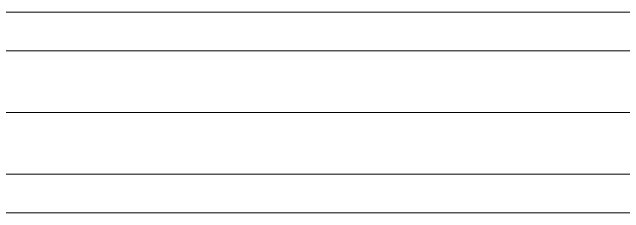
# Model space of a CAD drawing. Header units: millimetres. Extents: x -88595 to 880822, y -1054509 to -148035.
# Drawn here: x 421838.5 to 421980.3, y -242727.5 to -242680.9 of the extents above; entities that cross this region are included whole.
import ezdxf

# ---------------------------------------------------------------- set-up
doc = ezdxf.new("R2010")
doc.units = ezdxf.units.MM
doc.layers.add('Изоляция', color=7, linetype='Continuous', lineweight=18)
doc.layers.add('Трубопровод', color=7, linetype='Continuous', lineweight=18)

msp = doc.modelspace()

# ---------------------------------------------------------------- linework, layer by layer
at = {"layer": 'Изоляция', "color": 134, "true_color": 0x00a6a6}
for p, q in [((422395.99, -242680.89), (421612.71, -242680.89)), ((421612.71, -242727.46), (422395.99, -242727.46))]:
    msp.add_line(p, q, dxfattribs=at)
at = {"layer": 'Трубопровод', "color": 134, "linetype": 'Continuous', "true_color": 0x00a6a6}
for p, q in [((422340.71, -242689.89), (421644.71, -242689.89)), ((421644.71, -242718.46), (422340.71, -242718.46))]:
    msp.add_line(p, q, dxfattribs=at)
at = {"layer": 'Трубопровод', "color": 134, "true_color": 0x00a6a6}
msp.add_line((422340.71, -242704.17), (421644.71, -242704.17), dxfattribs=at)
msp.add_line((422340.71, -242704.17), (421644.71, -242704.17), dxfattribs=at)

doc.saveas('drawing.dxf')
